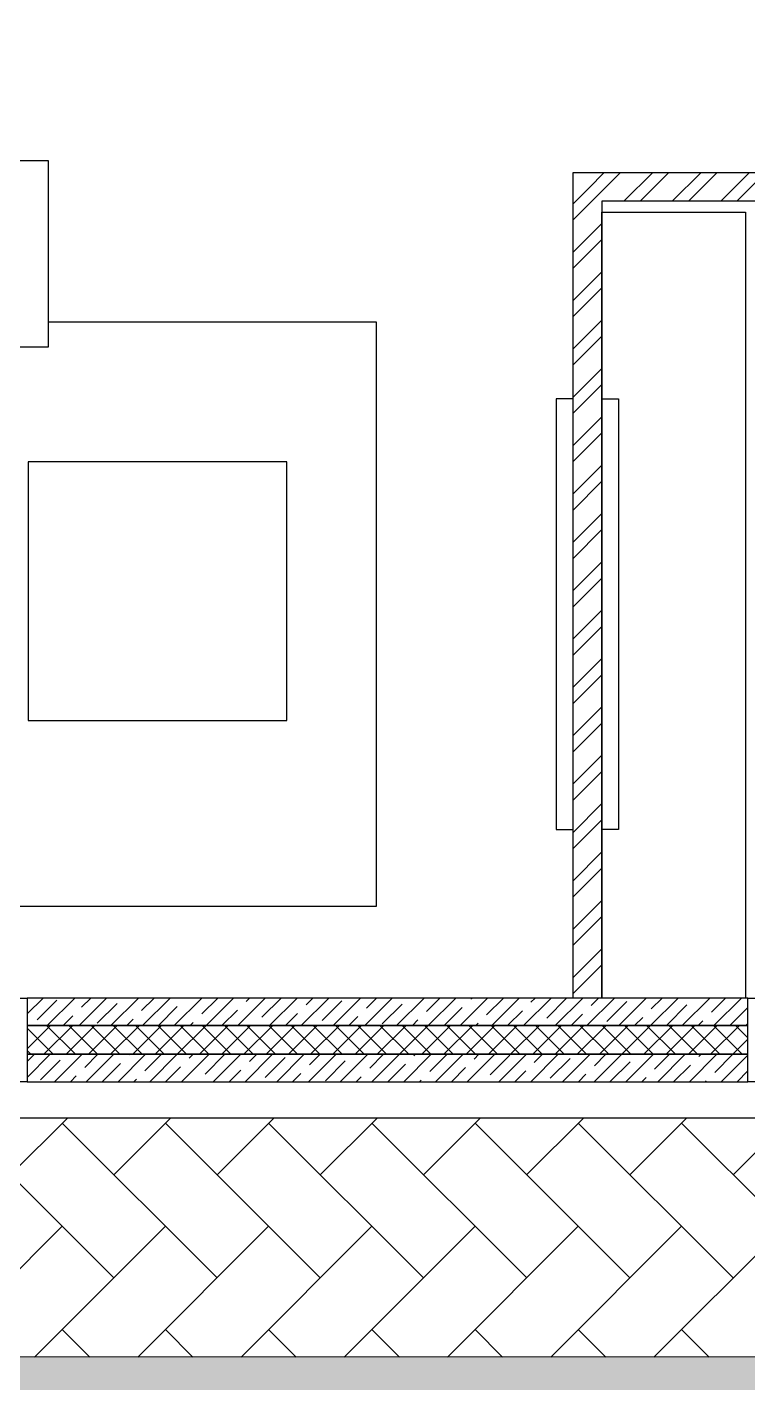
# Model space of a CAD drawing. Header units: millimetres. Extents: x 53645 to 137188, y 78097 to 135533.
# Drawn here: x 65921 to 68931, y 83594 to 89260 of the extents above; entities that cross this region are included whole.
import ezdxf

# ---------------------------------------------------------------- set-up
doc = ezdxf.new("R2010")
doc.units = ezdxf.units.MM
for name, color, linetype, lineweight in [('GP-graas', 94, 'Continuous', 9), ('GP-POKRITIE1', 7, 'Continuous', 9), ('stair1', 7, 'Continuous', 15)]:
    doc.layers.add(name, color=color, linetype=linetype, lineweight=lineweight)
doc.layers.add('line 1 GP', color=90, linetype='Continuous', lineweight=0, plot=False)

# ---------------------------------------------------------------- blocks, each defined once
blk = doc.blocks.new('3432')
at = {"color": 0}
for points in [[(-14592.5, 3219.3), (-14592.5, 3999.3), (-13092.5, 3999.3), (-13092.5, 3219.3)], [(-10780.5, 3783.5), (-10180.5, 3783.5), (-10180.5, 500), (-10780.5, 500)], [(-12096.4, 2740.4), (-13176.4, 2740.4), (-13176.4, 1660.4), (-12096.4, 1660.4)], [(-15180.5, 500), (-13180.4, 500), (-13180.4, 150), (-15180.5, 150)], [(-10170.4, 500), (-8570.4, 500), (-8570.4, 150), (-10170.4, 150)]]:
    blk.add_lwpolyline(points, close=True, dxfattribs=at)
for points in [[(-10900.5, 500), (-10900.5, 3949.5)], [(-10900.5, 3949.5), (-9984.5, 3949.5)], [(-10835.2, 3884.3), (-10770, 3949.5)], [(-10801.6, 3850.6), (-10702.6, 3949.5)], [(-10687.9, 3829.5), (-10567.9, 3949.5)], [(-10620.6, 3829.5), (-10500.6, 3949.5)], [(-10485.9, 3829.5), (-10365.9, 3949.5)], [(-10418.5, 3829.5), (-10298.5, 3949.5)], [(-10283.8, 3829.5), (-10163.8, 3949.5)], [(-10216.5, 3829.5), (-10096.5, 3949.5)], [(-10900.5, 3819), (-10835.2, 3884.3)], [(-10900.5, 3751.7), (-10801.6, 3850.6)], [(-10780.5, 3829.5), (-10780.5, 500)], [(-9984.5, 3829.5), (-10780.5, 3829.5)], [(-10900.5, 3617), (-10780.5, 3737)], [(-10900.5, 3549.6), (-10780.5, 3669.6)], [(-10900.5, 3414.9), (-10780.5, 3534.9)], [(-10900.5, 3347.6), (-10780.5, 3467.6)], [(-14204.9, 1097.3), (-14204.9, 884), (-11721.3, 884), (-11721.3, 3323.7), (-13092.5, 3323.7)], [(-10900.5, 3212.9), (-10780.5, 3332.9)], [(-10900.5, 3145.5), (-10780.5, 3265.5)], [(-10900.5, 3010.8), (-10780.5, 3130.8)], [(-10900.5, 2943.5), (-10780.5, 3063.5)], [(-10970.5, 3003.9), (-10970.5, 1203.9), (-10900.5, 1203.9), (-10900.5, 3003.9), (-10970.5, 3003.9)], [(-10710.5, 3003.9), (-10710.5, 1203.9), (-10780.5, 1203.9), (-10780.5, 3003.9), (-10710.5, 3003.9)], [(-10900.5, 2808.8), (-10780.5, 2928.8)], [(-10900.5, 2741.4), (-10780.5, 2861.4)], [(-10900.5, 2606.7), (-10780.5, 2726.7)], [(-10900.5, 2539.3), (-10780.5, 2659.3)], [(-10900.5, 2404.6), (-10780.5, 2524.6)], [(-10900.5, 2337.3), (-10780.5, 2457.3)], [(-10900.5, 2202.6), (-10780.5, 2322.6)], [(-10900.5, 2135.2), (-10780.5, 2255.2)], [(-10900.5, 2000.5), (-10780.5, 2120.5)], [(-10900.5, 1933.2), (-10780.5, 2053.2)], [(-10900.5, 1798.5), (-10780.5, 1918.5)], [(-10900.5, 1731.1), (-10780.5, 1851.1)], [(-10900.5, 1596.4), (-10780.5, 1716.4)], [(-10900.5, 1529.1), (-10780.5, 1649.1)], [(-10900.5, 1394.4), (-10780.5, 1514.4)], [(-10900.5, 1327), (-10780.5, 1447)], [(-10900.5, 1192.3), (-10780.5, 1312.3)], [(-10900.5, 1125), (-10780.5, 1245)], [(-10900.5, 990.3), (-10780.5, 1110.3)], [(-10900.5, 922.9), (-10780.5, 1042.9)], [(-10900.5, 788.2), (-10780.5, 908.2)], [(-10900.5, 720.8), (-10780.5, 840.8)], [(-10900.5, 586.1), (-10780.5, 706.1)], [(-10900.5, 518.8), (-10780.5, 638.8)], [(-13180.4, 433.3), (-13113.8, 500)], [(-13180.4, 499.6), (-13180.1, 500)], [(-10170.4, 500), (-13180.4, 500)], [(-13180.4, 500), (-13180.4, 385)], [(-13138.6, 408.8), (-13055.8, 491.7)], [(-13096.2, 385), (-12981.2, 500)], [(-12963.6, 385), (-12848.6, 500)], [(-12953.7, 461.2), (-12914.9, 500)], [(-12887.4, 394.9), (-12804.5, 477.8)], [(-12831, 385), (-12716, 500)], [(-12702.4, 447.3), (-12649.7, 500)], [(-12698.4, 385), (-12583.4, 500)], [(-12632.1, 385), (-12553.3, 463.9)], [(-12565.9, 385), (-12450.9, 500)], [(-12517.5, 499.7), (-12517.1, 500)], [(-12451.2, 433.4), (-12384.6, 500)], [(-12433.3, 385), (-12318.3, 500)], [(-12300.7, 385), (-12185.7, 500)], [(-12266.2, 485.7), (-12252, 500)], [(-12199.9, 419.5), (-12119.4, 500)], [(-12168.1, 385), (-12053.1, 500)], [(-12035.5, 385), (-11920.5, 500)], [(-12015, 471.8), (-11986.8, 500)], [(-11948.7, 405.5), (-11865.8, 488.4)], [(-11902.9, 385), (-11787.9, 500)], [(-11770.4, 385), (-11655.4, 500)], [(-11763.7, 457.9), (-11721.7, 500)], [(-11697.5, 391.6), (-11614.6, 474.5)], [(-11637.8, 385), (-11522.8, 500)], [(-11512.5, 444), (-11456.5, 500)], [(-11505.2, 385), (-11390.2, 500)], [(-11438.9, 385), (-11363.4, 460.6)], [(-11372.6, 385), (-11257.6, 500)], [(-11327.6, 496.4), (-11323.9, 500)], [(-11261.3, 430.1), (-11191.3, 500)], [(-11240, 385), (-11125, 500)], [(-11107.4, 385), (-10992.4, 500)], [(-11076.3, 482.4), (-11058.7, 500)], [(-11010, 416.1), (-10927.2, 499)], [(-10974.9, 385), (-10859.9, 500)], [(-10780.5, 500), (-10900.5, 500)], [(-10842.3, 385), (-10727.3, 500)], [(-10825.1, 468.5), (-10793.6, 500)], [(-10784.6, 500), (-10780.5, 504.1)], [(-10758.8, 402.2), (-10675.9, 485.1)], [(-10709.7, 385), (-10594.7, 500)], [(-10577.1, 385), (-10462.1, 500)], [(-10573.8, 454.6), (-10528.4, 500)], [(-10507.5, 388.3), (-10424.7, 471.2)], [(-10444.5, 385), (-10329.5, 500)], [(-10322.6, 440.7), (-10263.2, 500)], [(-10312, 385), (-10197, 500)], [(-10245.7, 385), (-10173.4, 457.2)], [(-10170.4, 385), (-10170.4, 500)], [(-13029.9, 385), (-12989.5, 425.4)], [(-12764.7, 385), (-12738.2, 411.5)], [(-12499.6, 385), (-12487, 397.6)], [(-12367, 385), (-12302, 449.9)], [(-12101.8, 385), (-12050.8, 436)], [(-11836.7, 385), (-11799.5, 422.1)], [(-11571.5, 385), (-11548.3, 408.2)], [(-11173.7, 385), (-11112.1, 446.6)], [(-10908.6, 385), (-10860.9, 432.7)], [(-10643.4, 385), (-10609.6, 418.8)], [(-10378.2, 385), (-10358.4, 404.9)], [(-13180.4, 380.3), (-13175.7, 385)], [(-13180.4, 287.5), (-13082.9, 385)], [(-10170.4, 385), (-13180.4, 385)], [(-13180.4, 385), (-13180.4, 265)], [(-13180.4, 385), (-10170.4, 385)], [(-13071.7, 265), (-13180.4, 373.7)], [(-13110.1, 265), (-12990.1, 385)], [(-12978.9, 265), (-13098.9, 385)], [(-13017.3, 265), (-12897.3, 385)], [(-12886.1, 265), (-13006.1, 385)], [(-12924.5, 265), (-12804.5, 385)], [(-12793.3, 265), (-12913.3, 385)], [(-12831.7, 265), (-12711.7, 385)], [(-12700.5, 265), (-12820.5, 385)], [(-12738.9, 265), (-12618.9, 385)], [(-12607.6, 265), (-12727.6, 385)], [(-12646.1, 265), (-12526.1, 385)], [(-12514.8, 265), (-12634.8, 385)], [(-12553.3, 265), (-12433.3, 385)], [(-12422, 265), (-12542, 385)], [(-12460.5, 265), (-12340.5, 385)], [(-12329.2, 265), (-12449.2, 385)], [(-12367.7, 265), (-12247.7, 385)], [(-12236.4, 265), (-12356.4, 385)], [(-12274.8, 265), (-12154.8, 385)], [(-12143.6, 265), (-12263.6, 385)], [(-12182, 265), (-12062, 385)], [(-12050.8, 265), (-12170.8, 385)], [(-12089.2, 265), (-11969.2, 385)], [(-11958, 265), (-12078, 385)], [(-11996.4, 265), (-11876.4, 385)], [(-11865.2, 265), (-11985.2, 385)], [(-11903.6, 265), (-11783.6, 385)], [(-11772.4, 265), (-11892.4, 385)], [(-11810.8, 265), (-11690.8, 385)], [(-11679.6, 265), (-11799.6, 385)], [(-11718, 265), (-11598, 385)], [(-11586.8, 265), (-11706.8, 385)], [(-11625.2, 265), (-11505.2, 385)], [(-11493.9, 265), (-11613.9, 385)], [(-11532.4, 265), (-11412.4, 385)], [(-11401.1, 265), (-11521.1, 385)], [(-11439.6, 265), (-11319.6, 385)], [(-11308.3, 265), (-11428.3, 385)], [(-11346.8, 265), (-11226.8, 385)], [(-11215.5, 265), (-11335.5, 385)], [(-11306.3, 385), (-11297.1, 394.3)], [(-11254, 265), (-11134, 385)], [(-11122.7, 265), (-11242.7, 385)], [(-11161.2, 265), (-11041.2, 385)], [(-11029.9, 265), (-11149.9, 385)], [(-11068.3, 265), (-10948.3, 385)], [(-10937.1, 265), (-11057.1, 385)], [(-10975.5, 265), (-10855.5, 385)], [(-10844.3, 265), (-10964.3, 385)], [(-10882.7, 265), (-10762.7, 385)], [(-10751.5, 265), (-10871.5, 385)], [(-10789.9, 265), (-10669.9, 385)], [(-10658.7, 265), (-10778.7, 385)], [(-10697.1, 265), (-10577.1, 385)], [(-10565.9, 265), (-10685.9, 385)], [(-10604.3, 265), (-10484.3, 385)], [(-10473.1, 265), (-10593.1, 385)], [(-10511.5, 265), (-10391.5, 385)], [(-10380.3, 265), (-10500.3, 385)], [(-10418.7, 265), (-10298.7, 385)], [(-10287.4, 265), (-10407.4, 385)], [(-10325.9, 265), (-10205.9, 385)], [(-10194.6, 265), (-10314.6, 385)], [(-10170.4, 333.6), (-10221.8, 385)], [(-10179.4, 385), (-10170.4, 393.9)], [(-10170.4, 265), (-10170.4, 385)], [(-10233.1, 265), (-10170.4, 327.7)], [(-13164.5, 265), (-13180.4, 280.9)], [(-13180.4, 168.2), (-13083.6, 265)], [(-13180.4, 234.5), (-13149.9, 265)], [(-10170.4, 265), (-13180.4, 265)], [(-13180.4, 265), (-13180.4, 150)], [(-13180.4, 265), (-10170.4, 265)], [(-13124.7, 157.6), (-13041.8, 240.5)], [(-13066, 150), (-12951, 265)], [(-12939.8, 210), (-12884.7, 265)], [(-12933.4, 150), (-12818.4, 265)], [(-12800.9, 150), (-12685.9, 265)], [(-12754.8, 262.3), (-12752.1, 265)], [(-12688.5, 196.1), (-12619.6, 265)], [(-12668.3, 150), (-12553.3, 265)], [(-12535.7, 150), (-12420.7, 265)], [(-12503.6, 248.4), (-12487, 265)], [(-12437.3, 182.1), (-12354.4, 265)], [(-12403.1, 150), (-12288.1, 265)], [(-12270.5, 150), (-12155.5, 265)], [(-12252.3, 234.5), (-12221.8, 265)], [(-12186, 168.2), (-12103.2, 251.1)], [(-12137.9, 150), (-12022.9, 265)], [(-12005.4, 150), (-11890.4, 265)], [(-12001.1, 220.6), (-11956.7, 265)], [(-11934.8, 154.3), (-11851.9, 237.2)], [(-11872.8, 150), (-11757.8, 265)], [(-11749.8, 206.7), (-11691.5, 265)], [(-11740.2, 150), (-11625.2, 265)], [(-11607.6, 150), (-11492.6, 265)], [(-11564.9, 259), (-11558.9, 265)], [(-11498.6, 192.7), (-11426.3, 265)], [(-11475, 150), (-11360, 265)], [(-11342.4, 150), (-11227.4, 265)], [(-11313.6, 245.1), (-11293.7, 265)], [(-11247.3, 178.8), (-11164.5, 261.7)], [(-11209.9, 150), (-11094.9, 265)], [(-11077.3, 150), (-10962.3, 265)], [(-11062.4, 231.2), (-11028.6, 265)], [(-10996.1, 164.9), (-10913.2, 247.8)], [(-10944.7, 150), (-10829.7, 265)], [(-10812.1, 150), (-10697.1, 265)], [(-10811.1, 217.3), (-10763.4, 265)], [(-10744.9, 151), (-10662, 233.8)], [(-10679.5, 150), (-10564.5, 265)], [(-10559.9, 203.3), (-10498.2, 265)], [(-10547, 150), (-10432, 265)], [(-10414.4, 150), (-10299.4, 265)], [(-10374.9, 255.7), (-10365.7, 265)], [(-10308.7, 189.4), (-10233.1, 265)], [(-10281.8, 150), (-10170.4, 261.4)], [(-10170.4, 150), (-10170.4, 265)], [(-12999.7, 150), (-12975.6, 174.2)], [(-12867.1, 150), (-12790.6, 226.5)], [(-12602, 150), (-12539.4, 212.6)], [(-12336.8, 150), (-12288.1, 198.7)], [(-12071.7, 150), (-12036.9, 184.8)], [(-11806.5, 150), (-11785.6, 170.9)], [(-11673.9, 150), (-11600.7, 223.2)], [(-11408.7, 150), (-11349.4, 209.3)], [(-11143.6, 150), (-11098.2, 195.4)], [(-10878.4, 150), (-10846.9, 181.5)], [(-10480.7, 150), (-10410.7, 219.9)], [(-10215.5, 150), (-10170.4, 195.1)], [(-16750.5, 150), (-16750.5, 0), (0, 0), (0, 150)], [(-13180.4, 150), (-10170.4, 150)], [(-12734.6, 150), (-12724.3, 160.3)], [(-11541.3, 150), (-11534.4, 156.9)], [(-10613.2, 150), (-10595.7, 167.5)], [(-10348.1, 150), (-10344.5, 153.6)]]:
    blk.add_lwpolyline(points, dxfattribs=at)

msp = doc.modelspace()

# ---------------------------------------------------------------- hatches: boundary and pattern name
at = {"layer": 'GP-graas', "ltscale": 100}
h = msp.add_hatch(dxfattribs=at)
h.set_pattern_fill('GRASS', color=256, scale=15)
h.set_pattern_definition([(90, (91714.96, -74594.3), (-269.4077, 269.4077), [71.4375, -467.3779]), (45, (91714.96, -74594.3), (-269.4077, 269.4077), [71.4375, -309.5625]), (135, (91714.96, -74594.3), (-269.4077, -269.4077), [71.4375, -309.5625])])
h.paths.add_polyline_path([(73026, 96352.8), (77926, 96352.8), (77926, 95352.8), (89486.2, 95352.8), (91055.3, 97732.8), (59227.9, 97196.4), (55227.9, 78896.4), (81450.5, 78459.4), (81139.4, 81744.2), (83067.3, 84852.8), (80101, 84852.8), (80100.6, 83702.8), (59350.8, 83702.8), (59350.8, 84702.8), (59350.8, 85002.8), (59350.8, 85302.8), (59350.8, 85602.8), (59350.8, 89827.7), (59350.8, 94352.8), (61350.8, 94352.8), (61350.8, 95352.8), (73026, 95352.8)])
at = {"layer": 'GP-POKRITIE1', "ltscale": 100}
h = msp.add_hatch(dxfattribs=at)
h.set_pattern_fill('AR-HBONE', color=252, scale=3, angle=90)
h.set_pattern_definition([(135, (91714.96, -74594.3), (-431.0523, 7e-14), [914.4, -304.8]), (225, (91499.43, -74378.8), (-431.0523, 7e-14), [914.4, -304.8])])
h.paths.add_polyline_path([(61350.8, 95352.7), (73026, 95352.9), (73026, 96202.8), (77926, 96202.8), (77926, 95352.8), (89579.3, 95352.8), (83067.3, 84852.8), (80101, 84852.8), (80101, 83702.8), (59350.8, 83702.5), (59350.8, 84702.8), (76101.3, 84702.8), (76200.8, 84702.8), (79101.6, 84702.8), (79101.6, 87352.8), (83151.2, 87352.8), (83151.3, 88102.8), (83001.5, 88102.8), (83001.5, 93602.8), (83151.5, 93602.8), (83151.5, 94352.8), (76926.8, 94352.8), (76926.7, 95202.8), (73926.3, 95202.8), (73926.3, 94352.9), (61350.8, 94352.7)])

# ---------------------------------------------------------------- linework, layer by layer
at = {"layer": 'line 1 GP', "ltscale": 100}
msp.add_lwpolyline([(73026, 96202.8), (77926, 96202.8), (77926, 95352.8), (89486.2, 95352.8), (91055.3, 97732.8), (59227.9, 97196.4), (55227.9, 78896.4), (81450.5, 78459.4), (81139.4, 81744.2), (83067.3, 84852.8), (80101, 84852.8), (80100.6, 83702.8), (59350.8, 83702.8), (59350.8, 84702.8), (59350.8, 85002.8), (59350.8, 85302.8), (59350.8, 85602.8), (59350.8, 89827.7), (59350.8, 94352.8), (61350.8, 94352.8), (61350.8, 95352.8), (73026, 95352.8)], close=True, dxfattribs=at)
at = {"layer": 'stair1', "ltscale": 75}
msp.add_lwpolyline([(59350.8, 84702.8), (59350.8, 83702.8), (80100.6, 83702.8), (80101, 84852.8), (83067.3, 84852.8), (89579.3, 95352.8), (77926, 95352.8), (77926, 96202.8), (73026, 96202.8), (73026, 95352.8), (61350.8, 95352.8), (61350.8, 94352.8)], dxfattribs=at)

# ---------------------------------------------------------------- next in the draw order: block references
msp.add_blockref('3432', (79101.6, 84702.8))

doc.saveas('drawing.dxf')
